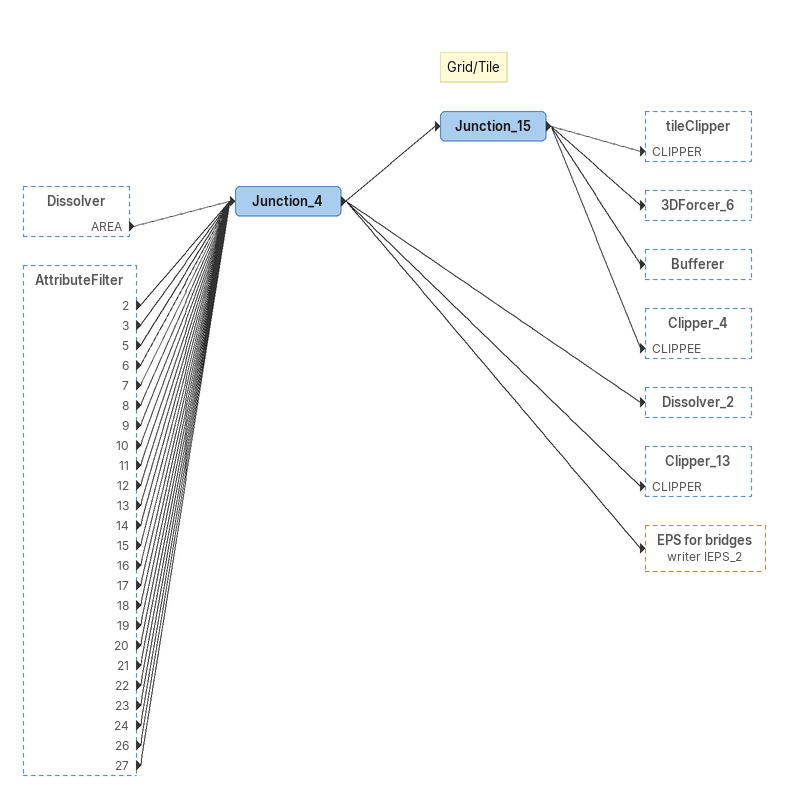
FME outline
Dissolver [outside]
    AREA -> Junction_4
AttributeFilter [outside]
    2 -> Junction_4
    3 -> Junction_4
    5 -> Junction_4
    6 -> Junction_4
    7 -> Junction_4
    8 -> Junction_4
    9 -> Junction_4
    10 -> Junction_4
    11 -> Junction_4
    12 -> Junction_4
    13 -> Junction_4
    14 -> Junction_4
    15 -> Junction_4
    16 -> Junction_4
    17 -> Junction_4
    18 -> Junction_4
    19 -> Junction_4
    20 -> Junction_4
    21 -> Junction_4
    22 -> Junction_4
    23 -> Junction_4
    24 -> Junction_4
    26 -> Junction_4
    27 -> Junction_4
Junction_4
    -> Junction_15
    -> Dissolver_2
    -> Clipper_13 [CLIPPER]
    -> EPS for bridges (writer IEPS_2)
Note: Grid/Tile
Junction_15
    -> tileClipper [CLIPPER]
    -> 3DForcer_6
    -> Bufferer
    -> Clipper_4 [CLIPPEE]
